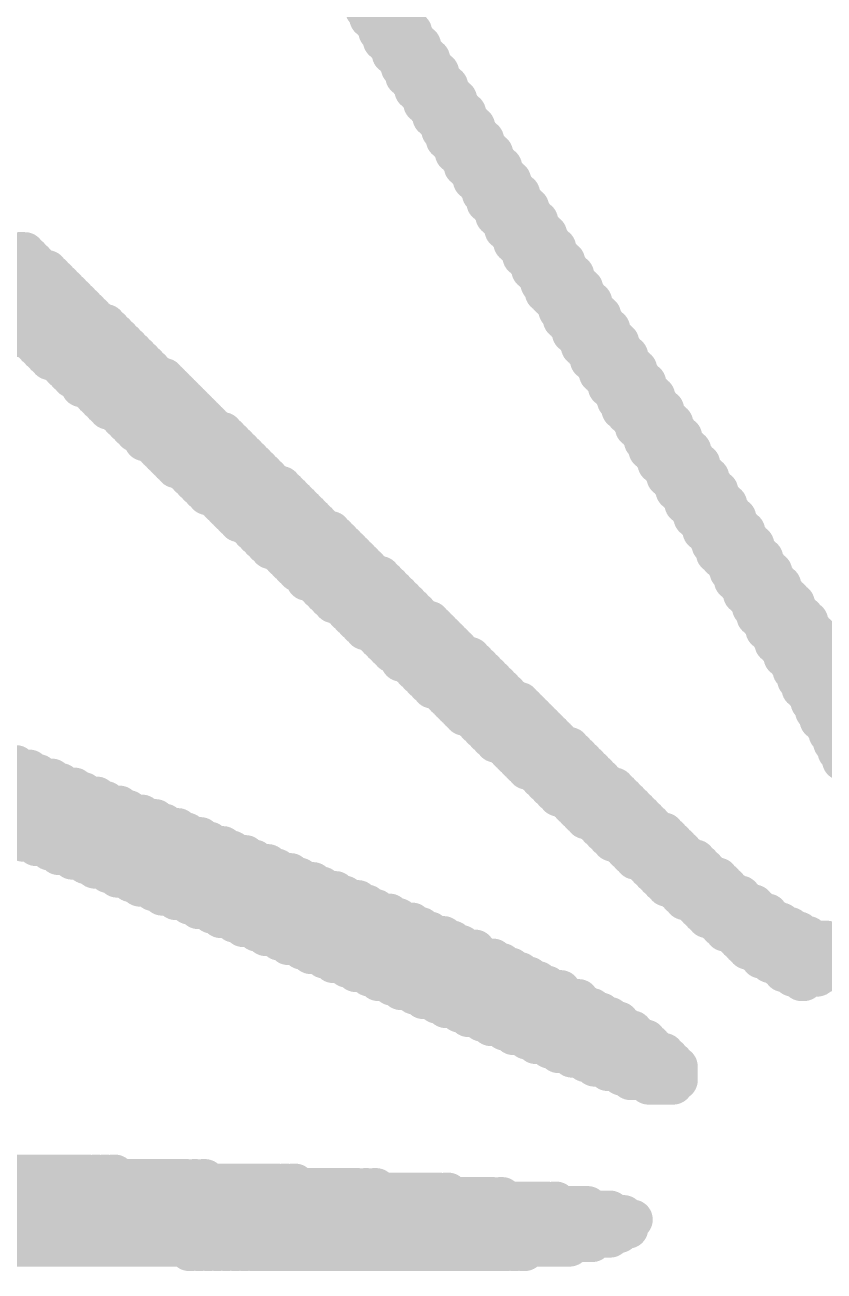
# Model space of a CAD drawing. Extents: x -305 to 3505, y -905 to 3905.
# Drawn here: x 2381.4 to 2421.4, y 2533.3 to 2595.6 of the extents above; entities that cross this region are included whole.
import ezdxf

# ---------------------------------------------------------------- set-up
doc = ezdxf.new("R2010")
doc.units = 0
doc.layers.add('2D_LINE_26', color=1, linetype='CONTINUOUS')

# ---------------------------------------------------------------- blocks, each defined once
blk = doc.blocks.new('SMOOTH_2')
at = {"const_width": 1}
blk.add_lwpolyline([(-0.5, 0, 1), (0.5, 0, 1)], format="xyb", close=True, dxfattribs=at)
blk = doc.blocks.new('DRAWING_23')
at = {"layer": '2D_LINE_26', "const_width": 2}
for points in [[(41.4, 264.375), (43.088, 264.375)], [(41.625, 264.15), (43.088, 264.15)], [(41.625, 263.925), (43.312, 263.925)], [(41.85, 263.7), (43.312, 263.7)], [(42.075, 263.475), (43.538, 263.475)], [(42.075, 263.25), (43.762, 263.25)], [(42.3, 263.025), (43.762, 263.025)], [(42.3, 262.8), (43.988, 262.8)], [(42.525, 262.575), (44.212, 262.575)], [(42.75, 262.35), (44.212, 262.35)], [(42.75, 262.125), (44.438, 262.125)], [(42.975, 261.9), (44.662, 261.9)], [(43.2, 261.675), (44.662, 261.675)], [(43.2, 261.45), (44.888, 261.45)], [(43.425, 261.225), (45.112, 261.225)], [(43.425, 261), (45.112, 261)], [(43.65, 260.775), (45.338, 260.775)], [(43.875, 260.55), (45.562, 260.55)], [(43.875, 260.325), (45.562, 260.325)], [(44.1, 260.1), (45.788, 260.1)], [(44.325, 259.875), (46.012, 259.875)], [(44.325, 259.65), (46.012, 259.65)], [(44.55, 259.425), (46.238, 259.425)], [(44.775, 259.2), (46.462, 259.2)], [(44.775, 258.975), (46.462, 258.975)], [(45, 258.75), (46.688, 258.75)], [(45.225, 258.525), (46.912, 258.525)], [(45.225, 258.3), (46.912, 258.3)], [(45.45, 258.075), (47.138, 258.075)], [(45.45, 257.85), (47.362, 257.85)], [(45.675, 257.625), (47.362, 257.625)], [(45.9, 257.4), (47.588, 257.4)], [(45.9, 257.175), (47.812, 257.175)], [(46.125, 256.95), (47.812, 256.95)], [(46.35, 256.725), (48.038, 256.725)], [(46.35, 256.5), (48.262, 256.5)], [(46.575, 256.275), (48.262, 256.275)], [(46.8, 256.05), (48.488, 256.05)], [(46.8, 255.825), (48.712, 255.825)], [(47.025, 255.6), (48.712, 255.6)], [(47.25, 255.375), (48.938, 255.375)], [(47.25, 255.15), (49.162, 255.15)], [(47.475, 254.925), (49.162, 254.925)], [(47.475, 254.7), (49.388, 254.7)], [(47.7, 254.475), (49.612, 254.475)], [(47.925, 254.25), (49.612, 254.25)], [(47.925, 254.025), (49.838, 254.025)], [(48.15, 253.8), (50.062, 253.8)], [(48.375, 253.575), (50.062, 253.575)], [(48.375, 253.35), (50.288, 253.35)], [(48.6, 253.125), (50.512, 253.125)], [(48.825, 252.9), (50.512, 252.9)], [(48.825, 252.675), (50.738, 252.675)], [(23.4, 252), (24.638, 252)], [(24.075, 252.225), (24.412, 252.225)], [(49.05, 252.45), (50.962, 252.45)], [(49.275, 252.225), (50.962, 252.225)], [(49.275, 252), (51.188, 252)], [(22.05, 251.55), (25.088, 251.55)], [(22.725, 251.775), (24.862, 251.775)], [(49.5, 251.775), (51.412, 251.775)], [(49.725, 251.55), (51.412, 251.55)], [(18.45, 250.875), (25.988, 250.875)], [(20.25, 251.1), (25.762, 251.1)], [(21.15, 251.325), (25.538, 251.325)], [(49.725, 251.325), (51.638, 251.325)], [(49.95, 251.1), (51.862, 251.1)], [(50.175, 250.875), (51.862, 250.875)], [(3.825, 250.65), (26.212, 250.65)], [(4.5, 250.425), (26.438, 250.425)], [(21.825, 250.2), (26.662, 250.2)], [(50.175, 250.65), (52.088, 250.65)], [(50.4, 250.425), (52.312, 250.425)], [(50.4, 250.2), (52.312, 250.2)], [(22.05, 249.975), (26.888, 249.975)], [(22.275, 249.75), (27.112, 249.75)], [(22.5, 249.525), (27.338, 249.525)], [(50.625, 249.975), (52.538, 249.975)], [(50.85, 249.75), (52.762, 249.75)], [(51.075, 249.525), (52.762, 249.525)], [(22.725, 249.3), (27.562, 249.3)], [(23.175, 249.075), (27.788, 249.075)], [(51.075, 249.3), (52.988, 249.3)], [(51.3, 249.075), (53.212, 249.075)], [(23.4, 248.85), (28.012, 248.85)], [(23.625, 248.625), (28.462, 248.625)], [(23.85, 248.4), (28.688, 248.4)], [(51.3, 248.85), (53.212, 248.85)], [(51.525, 248.625), (53.438, 248.625)], [(51.75, 248.4), (53.662, 248.4)], [(24.075, 248.175), (28.912, 248.175)], [(24.3, 247.95), (29.138, 247.95)], [(24.75, 247.725), (29.362, 247.725)], [(51.75, 248.175), (53.662, 248.175)], [(51.975, 247.95), (53.888, 247.95)], [(52.2, 247.725), (54.112, 247.725)], [(24.975, 247.5), (29.588, 247.5)], [(25.2, 247.275), (29.812, 247.275)], [(25.425, 247.05), (30.038, 247.05)], [(52.2, 247.5), (54.112, 247.5)], [(52.425, 247.275), (54.338, 247.275)], [(52.65, 247.05), (54.562, 247.05)], [(25.65, 246.825), (30.262, 246.825)], [(26.1, 246.6), (30.488, 246.6)], [(52.65, 246.825), (54.562, 246.825)], [(52.875, 246.6), (54.788, 246.6)], [(26.325, 246.375), (30.712, 246.375)], [(26.55, 246.15), (30.938, 246.15)], [(26.775, 245.925), (31.388, 245.925)], [(53.1, 246.375), (55.012, 246.375)], [(53.1, 246.15), (55.012, 246.15)], [(53.325, 245.925), (55.238, 245.925)], [(27.225, 245.7), (31.612, 245.7)], [(27.225, 245.475), (31.838, 245.475)], [(27.675, 245.25), (32.062, 245.25)], [(53.55, 245.7), (55.462, 245.7)], [(53.55, 245.475), (55.462, 245.475)], [(53.775, 245.25), (55.688, 245.25)], [(27.9, 245.025), (32.288, 245.025)], [(28.125, 244.8), (32.512, 244.8)], [(28.35, 244.575), (32.738, 244.575)], [(54, 245.025), (55.912, 245.025)], [(54, 244.8), (55.912, 244.8)], [(54.225, 244.575), (56.138, 244.575)], [(28.575, 244.35), (32.962, 244.35)], [(29.025, 244.125), (33.188, 244.125)], [(29.25, 243.9), (33.412, 243.9)], [(54.225, 244.35), (56.362, 244.35)], [(54.45, 244.125), (56.362, 244.125)], [(54.675, 243.9), (56.588, 243.9)], [(29.475, 243.675), (33.638, 243.675)], [(29.7, 243.45), (33.862, 243.45)], [(54.9, 243.675), (56.812, 243.675)], [(54.9, 243.45), (56.812, 243.45)], [(29.925, 243.225), (34.312, 243.225)], [(30.375, 243), (34.538, 243)], [(30.375, 242.775), (34.762, 242.775)], [(55.125, 243.225), (57.038, 243.225)], [(55.35, 243), (57.262, 243)], [(55.35, 242.775), (57.262, 242.775)], [(30.825, 242.55), (34.988, 242.55)], [(31.05, 242.325), (35.212, 242.325)], [(31.275, 242.1), (35.438, 242.1)], [(55.575, 242.55), (57.488, 242.55)], [(55.575, 242.325), (57.712, 242.325)], [(55.8, 242.1), (57.712, 242.1)], [(31.5, 241.875), (35.662, 241.875)], [(31.725, 241.65), (35.888, 241.65)], [(31.95, 241.425), (36.112, 241.425)], [(56.025, 241.875), (57.938, 241.875)], [(56.025, 241.65), (58.162, 241.65)], [(56.25, 241.425), (58.162, 241.425)], [(32.4, 241.2), (36.338, 241.2)], [(32.625, 240.975), (36.562, 240.975)], [(56.475, 241.2), (58.388, 241.2)], [(56.475, 240.975), (58.612, 240.975)], [(32.85, 240.75), (36.788, 240.75)], [(33.075, 240.525), (37.238, 240.525)], [(33.3, 240.3), (37.462, 240.3)], [(56.7, 240.75), (58.612, 240.75)], [(56.925, 240.525), (58.838, 240.525)], [(56.925, 240.3), (59.062, 240.3)], [(33.525, 240.075), (37.688, 240.075)], [(33.975, 239.85), (37.912, 239.85)], [(34.2, 239.625), (38.138, 239.625)], [(57.15, 240.075), (59.062, 240.075)], [(57.375, 239.85), (59.288, 239.85)], [(57.375, 239.625), (59.512, 239.625)], [(34.425, 239.4), (38.362, 239.4)], [(34.65, 239.175), (38.588, 239.175)], [(34.875, 238.95), (38.812, 238.95)], [(57.6, 239.4), (59.512, 239.4)], [(57.825, 239.175), (59.738, 239.175)], [(57.825, 238.95), (59.962, 238.95)], [(35.1, 238.725), (39.038, 238.725)], [(35.55, 238.5), (39.262, 238.5)], [(58.05, 238.725), (59.962, 238.725)], [(58.275, 238.5), (60.188, 238.5)], [(35.775, 238.275), (39.712, 238.275)], [(36, 238.05), (39.938, 238.05)], [(36.225, 237.825), (40.162, 237.825)], [(58.275, 238.275), (60.412, 238.275)], [(58.5, 238.05), (60.412, 238.05)], [(58.725, 237.825), (60.638, 237.825)], [(36.45, 237.6), (40.388, 237.6)], [(36.675, 237.375), (40.612, 237.375)], [(37.125, 237.15), (40.838, 237.15)], [(58.725, 237.6), (60.862, 237.6)], [(58.95, 237.375), (60.862, 237.375)], [(58.95, 237.15), (61.088, 237.15)], [(37.35, 236.925), (41.062, 236.925)], [(37.575, 236.7), (41.288, 236.7)], [(37.8, 236.475), (41.512, 236.475)], [(59.175, 236.925), (61.312, 236.925)], [(59.4, 236.7), (61.312, 236.7)], [(59.625, 236.475), (61.538, 236.475)], [(38.025, 236.25), (41.738, 236.25)], [(38.475, 236.025), (42.188, 236.025)], [(38.475, 235.8), (42.412, 235.8)], [(59.625, 236.25), (61.762, 236.25)], [(59.85, 236.025), (61.762, 236.025)], [(59.85, 235.8), (61.988, 235.8)], [(38.925, 235.575), (42.638, 235.575)], [(39.15, 235.35), (42.862, 235.35)], [(60.075, 235.575), (62.212, 235.575)], [(60.3, 235.35), (62.212, 235.35)], [(39.375, 235.125), (43.088, 235.125)], [(39.6, 234.9), (43.312, 234.9)], [(39.825, 234.675), (43.538, 234.675)], [(60.3, 235.125), (62.438, 235.125)], [(60.525, 234.9), (62.662, 234.9)], [(60.75, 234.675), (62.888, 234.675)], [(40.275, 234.45), (43.762, 234.45)], [(40.5, 234.225), (43.988, 234.225)], [(40.725, 234), (44.212, 234)], [(60.75, 234.45), (62.888, 234.45)], [(60.975, 234.225), (63.112, 234.225)], [(60.975, 234), (63.338, 234)], [(40.95, 233.775), (44.662, 233.775)], [(41.175, 233.55), (44.888, 233.55)], [(41.4, 233.325), (45.112, 233.325)], [(61.2, 233.775), (63.562, 233.775)], [(61.425, 233.55), (63.562, 233.55)], [(61.425, 233.325), (63.788, 233.325)], [(41.85, 233.1), (45.338, 233.1)], [(42.075, 232.875), (45.562, 232.875)], [(61.65, 233.1), (64.012, 233.1)], [(61.875, 232.875), (64.238, 232.875)], [(42.3, 232.65), (45.788, 232.65)], [(42.525, 232.425), (46.012, 232.425)], [(42.75, 232.2), (46.238, 232.2)], [(61.875, 232.65), (64.238, 232.65)], [(62.1, 232.425), (64.462, 232.425)], [(62.325, 232.2), (64.688, 232.2)], [(43.2, 231.975), (46.688, 231.975)], [(43.2, 231.75), (46.912, 231.75)], [(43.65, 231.525), (47.138, 231.525)], [(62.325, 231.975), (64.912, 231.975)], [(62.55, 231.75), (64.912, 231.75)], [(62.775, 231.525), (65.138, 231.525)], [(43.875, 231.3), (47.362, 231.3)], [(44.1, 231.075), (47.588, 231.075)], [(44.325, 230.85), (47.812, 230.85)], [(62.775, 231.3), (65.362, 231.3)], [(63, 231.075), (65.588, 231.075)], [(63, 230.85), (65.812, 230.85)], [(44.55, 230.625), (48.038, 230.625)], [(44.775, 230.4), (48.262, 230.4)], [(63.225, 230.625), (65.812, 230.625)], [(63.225, 230.4), (66.038, 230.4)], [(45.225, 230.175), (48.488, 230.175)], [(45.45, 229.95), (48.712, 229.95)], [(45.675, 229.725), (49.162, 229.725)], [(63.45, 230.175), (66.262, 230.175)], [(63.675, 229.95), (66.488, 229.95)], [(63.675, 229.725), (66.712, 229.725)], [(45.9, 229.5), (49.388, 229.5)], [(46.125, 229.275), (49.612, 229.275)], [(46.35, 229.05), (49.838, 229.05)], [(63.9, 229.5), (66.712, 229.5)], [(63.9, 229.275), (66.938, 229.275)], [(64.125, 229.05), (67.162, 229.05)], [(46.8, 228.825), (50.062, 228.825)], [(47.025, 228.6), (50.288, 228.6)], [(47.25, 228.375), (50.512, 228.375)], [(64.125, 228.825), (67.388, 228.825)], [(64.35, 228.6), (67.612, 228.6)], [(64.575, 228.375), (67.838, 228.375)], [(47.475, 228.15), (50.738, 228.15)], [(47.7, 227.925), (50.962, 227.925)], [(47.925, 227.7), (51.188, 227.7)], [(64.575, 228.15), (68.062, 228.15)], [(64.8, 227.925), (68.288, 227.925)], [(64.8, 227.7), (68.288, 227.7)], [(48.375, 227.475), (51.638, 227.475)], [(48.6, 227.25), (51.862, 227.25)], [(65.025, 227.475), (68.512, 227.475)], [(65.025, 227.25), (68.738, 227.25)], [(14.175, 226.575), (23.962, 226.575)], [(48.825, 227.025), (52.088, 227.025)], [(49.05, 226.8), (52.312, 226.8)], [(49.275, 226.575), (52.538, 226.575)], [(65.25, 227.025), (68.962, 227.025)], [(65.25, 226.8), (69.188, 226.8)], [(14.625, 226.35), (24.638, 226.35)], [(15.3, 226.125), (25.088, 226.125)], [(15.975, 225.9), (25.762, 225.9)], [(49.5, 226.35), (52.762, 226.35)], [(49.95, 226.125), (52.988, 226.125)], [(50.175, 225.9), (53.212, 225.9)], [(16.425, 225.675), (26.212, 225.675)], [(17.1, 225.45), (26.888, 225.45)], [(17.775, 225.225), (27.338, 225.225)], [(50.4, 225.675), (53.438, 225.675)], [(50.625, 225.45), (53.888, 225.45)], [(50.85, 225.225), (54.112, 225.225)], [(18.45, 225), (28.012, 225)], [(18.9, 224.775), (28.462, 224.775)], [(51.075, 225), (54.338, 225)], [(51.525, 224.775), (54.562, 224.775)], [(19.575, 224.55), (29.138, 224.55)], [(20.025, 224.325), (29.588, 224.325)], [(20.7, 224.1), (30.262, 224.1)], [(51.75, 224.55), (54.788, 224.55)], [(51.975, 224.325), (55.012, 224.325)], [(52.2, 224.1), (55.238, 224.1)], [(21.375, 223.875), (30.938, 223.875)], [(22.05, 223.65), (31.388, 223.65)], [(22.5, 223.425), (32.062, 223.425)], [(52.425, 223.875), (55.462, 223.875)], [(52.875, 223.65), (55.688, 223.65)], [(53.1, 223.425), (55.912, 223.425)], [(23.175, 223.2), (32.512, 223.2)], [(23.85, 222.975), (33.188, 222.975)], [(24.3, 222.75), (33.638, 222.75)], [(53.325, 223.2), (56.362, 223.2)], [(53.55, 222.975), (56.588, 222.975)], [(53.775, 222.75), (56.812, 222.75)], [(24.975, 222.525), (34.312, 222.525)], [(25.65, 222.3), (34.762, 222.3)], [(54.225, 222.525), (57.038, 222.525)], [(54.45, 222.3), (57.262, 222.3)], [(26.1, 222.075), (35.438, 222.075)], [(26.775, 221.85), (35.888, 221.85)], [(27.45, 221.625), (36.562, 221.625)], [(54.675, 222.075), (57.488, 222.075)], [(54.9, 221.85), (57.938, 221.85)], [(55.35, 221.625), (58.162, 221.625)], [(27.9, 221.4), (37.012, 221.4)], [(28.575, 221.175), (37.688, 221.175)], [(29.025, 220.95), (38.138, 220.95)], [(55.575, 221.4), (58.388, 221.4)], [(55.8, 221.175), (58.612, 221.175)], [(56.025, 220.95), (59.062, 220.95)], [(29.7, 220.725), (38.812, 220.725)], [(30.15, 220.5), (39.262, 220.5)], [(30.825, 220.275), (39.938, 220.275)], [(56.25, 220.725), (59.288, 220.725)], [(56.475, 220.5), (59.512, 220.5)], [(56.925, 220.275), (59.738, 220.275)], [(31.275, 220.05), (40.388, 220.05)], [(31.95, 219.825), (41.062, 219.825)], [(32.625, 219.6), (41.512, 219.6)], [(57.15, 220.05), (60.188, 220.05)], [(57.375, 219.825), (60.412, 219.825)], [(57.825, 219.6), (60.862, 219.6)], [(33.075, 219.375), (41.962, 219.375)], [(33.75, 219.15), (42.638, 219.15)], [(58.05, 219.375), (61.088, 219.375)], [(58.275, 219.15), (61.538, 219.15)], [(34.2, 218.925), (43.088, 218.925)], [(34.875, 218.7), (43.762, 218.7)], [(35.325, 218.475), (44.212, 218.475)], [(58.5, 218.925), (61.762, 218.925)], [(58.95, 218.7), (62.212, 218.7)], [(59.175, 218.475), (62.662, 218.475)], [(36, 218.25), (44.662, 218.25)], [(36.45, 218.025), (45.338, 218.025)], [(37.125, 217.8), (45.788, 217.8)], [(59.4, 218.25), (63.112, 218.25)], [(59.85, 218.025), (63.562, 218.025)], [(60.075, 217.8), (64.462, 217.8)], [(37.575, 217.575), (46.238, 217.575)], [(38.25, 217.35), (46.912, 217.35)], [(38.7, 217.125), (47.138, 217.125)], [(60.3, 217.575), (66.712, 217.575)], [(60.525, 217.35), (66.262, 217.35)], [(60.975, 217.125), (66.038, 217.125)], [(39.375, 216.9), (47.812, 216.9)], [(39.825, 216.675), (48.262, 216.675)], [(61.2, 216.9), (65.588, 216.9)], [(61.65, 216.675), (65.362, 216.675)], [(40.5, 216.45), (48.712, 216.45)], [(40.95, 216.225), (49.162, 216.225)], [(41.625, 216), (49.612, 216)], [(62.1, 216.45), (64.912, 216.45)], [(62.325, 216.225), (64.462, 216.225)], [(62.775, 216), (64.012, 216)], [(42.075, 215.775), (50.062, 215.775)], [(42.75, 215.55), (50.512, 215.55)], [(43.2, 215.325), (51.188, 215.325)], [(63.225, 215.775), (63.338, 215.775)], [(43.875, 215.1), (51.412, 215.1)], [(44.325, 214.875), (52.088, 214.875)], [(45, 214.65), (52.312, 214.65)], [(45.45, 214.425), (52.762, 214.425)], [(46.125, 214.2), (53.212, 214.2)], [(46.575, 213.975), (53.662, 213.975)], [(47.25, 213.75), (54.112, 213.75)], [(47.7, 213.525), (54.338, 213.525)], [(48.375, 213.3), (54.788, 213.3)], [(48.825, 213.075), (55.012, 213.075)], [(49.5, 212.85), (55.462, 212.85)], [(49.95, 212.625), (55.688, 212.625)], [(50.625, 212.4), (55.912, 212.4)], [(51.075, 212.175), (56.362, 212.175)], [(51.75, 211.95), (56.588, 211.95)], [(52.425, 211.725), (56.812, 211.725)], [(52.875, 211.5), (57.038, 211.5)], [(53.55, 211.275), (57.038, 211.275)], [(54.225, 211.05), (57.038, 211.05)], [(54.675, 210.825), (57.038, 210.825)], [(55.575, 210.6), (56.812, 210.6)], [(10.575, 206.1), (27.562, 206.1)], [(27.9, 206.1), (28.012, 206.1)], [(28.35, 206.1), (28.462, 206.1)], [(28.8, 206.1), (28.912, 206.1)], [(9, 205.425), (41.062, 205.425)], [(9.675, 205.65), (37.012, 205.65)], [(10.125, 205.875), (32.512, 205.875)], [(32.85, 205.875), (32.962, 205.875)], [(33.3, 205.875), (33.412, 205.875)], [(37.35, 205.65), (37.462, 205.65)], [(37.8, 205.65), (37.912, 205.65)], [(41.4, 205.425), (41.512, 205.425)], [(41.85, 205.425), (41.962, 205.425)], [(7.65, 204.75), (50.512, 204.75)], [(8.1, 204.975), (47.812, 204.975)], [(8.775, 205.2), (45.112, 205.2)], [(45.45, 205.2), (45.562, 205.2)], [(48.15, 204.975), (48.262, 204.975)], [(50.85, 204.75), (50.962, 204.75)], [(6.3, 204.075), (54.338, 204.075)], [(6.75, 204.3), (53.662, 204.3)], [(7.2, 204.525), (52.538, 204.525)], [(4.95, 203.4), (54.562, 203.4)], [(5.4, 203.625), (54.562, 203.625)], [(5.85, 203.85), (54.788, 203.85)], [(4.05, 202.95), (53.662, 202.95)], [(4.275, 203.175), (54.112, 203.175)], [(3.15, 202.5), (51.638, 202.5)], [(3.375, 202.725), (52.762, 202.725)], [(32.625, 202.275), (32.738, 202.275)], [(33.075, 202.275), (33.188, 202.275)], [(33.525, 202.275), (33.638, 202.275)], [(33.975, 202.275), (34.088, 202.275)], [(34.425, 202.275), (34.538, 202.275)], [(34.875, 202.275), (34.988, 202.275)], [(35.325, 202.275), (35.438, 202.275)], [(35.775, 202.275), (48.488, 202.275)], [(48.825, 202.275), (48.938, 202.275)], [(49.275, 202.275), (49.388, 202.275)]]:
    blk.add_lwpolyline(points, dxfattribs=at)
at = {"layer": '2D_LINE_26'}
for p in [(41.4, 264.375), (41.625, 264.15), (41.625, 263.925), (43.088, 264.375), (43.088, 264.15), (43.312, 263.925), (41.85, 263.7), (42.075, 263.475), (42.075, 263.25), (43.312, 263.7), (43.538, 263.475), (43.762, 263.25), (42.3, 263.025), (42.3, 262.8), (43.762, 263.025), (43.988, 262.8), (42.525, 262.575), (42.75, 262.35), (42.75, 262.125), (44.212, 262.575), (44.212, 262.35), (44.438, 262.125), (42.975, 261.9), (43.2, 261.675), (43.2, 261.45), (44.662, 261.9), (44.662, 261.675), (44.888, 261.45), (43.425, 261.225), (43.425, 261), (43.65, 260.775), (45.112, 261.225), (45.112, 261), (45.338, 260.775), (43.875, 260.55), (43.875, 260.325), (44.1, 260.1), (45.562, 260.55), (45.562, 260.325), (45.788, 260.1), (44.325, 259.875), (44.325, 259.65), (46.012, 259.875), (46.012, 259.65), (44.55, 259.425), (44.775, 259.2), (44.775, 258.975), (46.238, 259.425), (46.462, 259.2), (46.462, 258.975), (45, 258.75), (45.225, 258.525), (45.225, 258.3), (46.688, 258.75), (46.912, 258.525), (46.912, 258.3), (45.45, 258.075), (45.45, 257.85), (45.675, 257.625), (47.138, 258.075), (47.362, 257.85), (47.362, 257.625), (45.9, 257.4), (45.9, 257.175), (47.588, 257.4), (47.812, 257.175), (46.125, 256.95), (46.35, 256.725), (46.35, 256.5), (47.812, 256.95), (48.038, 256.725), (48.262, 256.5), (46.575, 256.275), (46.8, 256.05), (46.8, 255.825), (48.262, 256.275), (48.488, 256.05), (48.712, 255.825), (47.025, 255.6), (47.25, 255.375), (47.25, 255.15), (48.712, 255.6), (48.938, 255.375), (49.162, 255.15), (47.475, 254.925), (47.475, 254.7), (49.162, 254.925), (49.388, 254.7), (47.7, 254.475), (47.925, 254.25), (47.925, 254.025), (49.612, 254.475), (49.612, 254.25), (49.838, 254.025), (48.15, 253.8), (48.375, 253.575), (48.375, 253.35), (50.062, 253.8), (50.062, 253.575), (50.288, 253.35), (48.6, 253.125), (48.825, 252.9), (48.825, 252.675), (50.512, 253.125), (50.512, 252.9), (50.738, 252.675), (24.075, 252.225), (24.412, 252.225), (24.638, 252), (49.05, 252.45), (49.275, 252.225), (49.275, 252), (50.962, 252.45), (50.962, 252.225), (51.188, 252), (24.862, 251.775), (25.088, 251.55), (49.5, 251.775), (49.725, 251.55), (51.412, 251.775), (51.412, 251.55), (25.538, 251.325), (25.762, 251.1), (25.988, 250.875), (49.725, 251.325), (49.95, 251.1), (50.175, 250.875), (51.638, 251.325), (51.862, 251.1), (51.862, 250.875), (26.212, 250.65), (26.438, 250.425), (26.662, 250.2), (50.175, 250.65), (50.4, 250.425), (50.4, 250.2), (52.088, 250.65), (52.312, 250.425), (52.312, 250.2), (26.888, 249.975), (27.112, 249.75), (27.338, 249.525), (50.625, 249.975), (50.85, 249.75), (51.075, 249.525), (52.538, 249.975), (52.762, 249.75), (52.762, 249.525), (27.562, 249.3), (27.788, 249.075), (51.075, 249.3), (51.3, 249.075), (52.988, 249.3), (53.212, 249.075), (23.625, 248.625), (23.85, 248.4), (28.012, 248.85), (28.462, 248.625), (28.688, 248.4), (51.3, 248.85), (51.525, 248.625), (51.75, 248.4), (53.212, 248.85), (53.438, 248.625), (53.662, 248.4), (24.075, 248.175), (24.3, 247.95), (24.75, 247.725), (28.912, 248.175), (29.138, 247.95), (29.362, 247.725), (51.75, 248.175), (51.975, 247.95), (52.2, 247.725), (53.662, 248.175), (53.888, 247.95), (54.112, 247.725), (24.975, 247.5), (25.2, 247.275), (25.425, 247.05), (29.588, 247.5), (29.812, 247.275), (30.038, 247.05), (52.2, 247.5), (52.425, 247.275), (52.65, 247.05), (54.112, 247.5), (54.338, 247.275), (54.562, 247.05), (25.65, 246.825), (26.1, 246.6), (30.262, 246.825), (30.488, 246.6), (52.65, 246.825), (52.875, 246.6), (54.562, 246.825), (54.788, 246.6), (26.325, 246.375), (26.55, 246.15), (26.775, 245.925), (30.712, 246.375), (30.938, 246.15), (31.388, 245.925), (53.1, 246.375), (53.1, 246.15), (53.325, 245.925), (55.012, 246.375), (55.012, 246.15), (55.238, 245.925), (27.225, 245.7), (27.225, 245.475), (27.675, 245.25), (31.612, 245.7), (31.838, 245.475), (32.062, 245.25), (53.55, 245.7), (53.55, 245.475), (53.775, 245.25), (55.462, 245.7), (55.462, 245.475), (55.688, 245.25), (27.9, 245.025), (28.125, 244.8), (28.35, 244.575), (32.288, 245.025), (32.512, 244.8), (32.738, 244.575), (54, 245.025), (54, 244.8), (54.225, 244.575), (55.912, 245.025), (55.912, 244.8), (56.138, 244.575), (28.575, 244.35), (29.025, 244.125), (29.25, 243.9), (32.962, 244.35), (33.188, 244.125), (33.412, 243.9), (54.225, 244.35), (54.45, 244.125), (54.675, 243.9), (56.362, 244.35), (56.362, 244.125), (56.588, 243.9), (29.475, 243.675), (29.7, 243.45), (33.638, 243.675), (33.862, 243.45), (54.9, 243.675), (54.9, 243.45), (56.812, 243.675), (56.812, 243.45), (29.925, 243.225), (30.375, 243), (30.375, 242.775), (34.312, 243.225), (34.538, 243), (34.762, 242.775), (55.125, 243.225), (55.35, 243), (55.35, 242.775), (57.038, 243.225), (57.262, 243), (57.262, 242.775), (30.825, 242.55), (31.05, 242.325), (31.275, 242.1), (34.988, 242.55), (35.212, 242.325), (35.438, 242.1), (55.575, 242.55), (55.575, 242.325), (55.8, 242.1), (57.488, 242.55), (57.712, 242.325), (57.712, 242.1), (31.5, 241.875), (31.725, 241.65), (31.95, 241.425), (35.662, 241.875), (35.888, 241.65), (36.112, 241.425), (56.025, 241.875), (56.025, 241.65), (56.25, 241.425), (57.938, 241.875), (58.162, 241.65), (58.162, 241.425), (32.4, 241.2), (32.625, 240.975), (36.338, 241.2), (36.562, 240.975), (56.475, 241.2), (56.475, 240.975), (58.388, 241.2), (58.612, 240.975), (32.85, 240.75), (33.075, 240.525), (33.3, 240.3), (36.788, 240.75), (37.238, 240.525), (37.462, 240.3), (56.7, 240.75), (56.925, 240.525), (56.925, 240.3), (58.612, 240.75), (58.838, 240.525), (59.062, 240.3), (33.525, 240.075), (33.975, 239.85), (34.2, 239.625), (37.688, 240.075), (37.912, 239.85), (38.138, 239.625), (57.15, 240.075), (57.375, 239.85), (57.375, 239.625), (59.062, 240.075), (59.288, 239.85), (59.512, 239.625), (34.425, 239.4), (34.65, 239.175), (34.875, 238.95), (38.362, 239.4), (38.588, 239.175), (38.812, 238.95), (57.6, 239.4), (57.825, 239.175), (57.825, 238.95), (59.512, 239.4), (59.738, 239.175), (59.962, 238.95), (35.1, 238.725), (35.55, 238.5), (39.038, 238.725), (39.262, 238.5), (58.05, 238.725), (58.275, 238.5), (59.962, 238.725), (60.188, 238.5), (35.775, 238.275), (36, 238.05), (36.225, 237.825), (39.712, 238.275), (39.938, 238.05), (40.162, 237.825), (58.275, 238.275), (58.5, 238.05), (58.725, 237.825), (60.412, 238.275), (60.412, 238.05), (60.638, 237.825), (36.45, 237.6), (36.675, 237.375), (37.125, 237.15), (40.388, 237.6), (40.612, 237.375), (40.838, 237.15), (58.725, 237.6), (58.95, 237.375), (58.95, 237.15), (60.862, 237.6), (60.862, 237.375), (61.088, 237.15), (37.35, 236.925), (37.575, 236.7), (37.8, 236.475), (41.062, 236.925), (41.288, 236.7), (41.512, 236.475), (59.175, 236.925), (59.4, 236.7), (59.625, 236.475), (61.312, 236.925), (61.312, 236.7), (61.538, 236.475), (38.025, 236.25), (38.475, 236.025), (38.475, 235.8), (41.738, 236.25), (42.188, 236.025), (42.412, 235.8), (59.625, 236.25), (59.85, 236.025), (59.85, 235.8), (61.762, 236.25), (61.762, 236.025), (61.988, 235.8), (38.925, 235.575), (39.15, 235.35), (42.638, 235.575), (42.862, 235.35), (60.075, 235.575), (60.3, 235.35), (62.212, 235.575), (62.212, 235.35), (39.375, 235.125), (39.6, 234.9), (39.825, 234.675), (43.088, 235.125), (43.312, 234.9), (43.538, 234.675), (60.3, 235.125), (60.525, 234.9), (60.75, 234.675), (62.438, 235.125), (62.662, 234.9), (62.888, 234.675), (40.275, 234.45), (40.5, 234.225), (40.725, 234), (43.762, 234.45), (43.988, 234.225), (44.212, 234), (60.75, 234.45), (60.975, 234.225), (60.975, 234), (62.888, 234.45), (63.112, 234.225), (63.338, 234), (40.95, 233.775), (41.175, 233.55), (41.4, 233.325), (44.662, 233.775), (44.888, 233.55), (45.112, 233.325), (61.2, 233.775), (61.425, 233.55), (61.425, 233.325), (63.562, 233.775), (63.562, 233.55), (63.788, 233.325), (41.85, 233.1), (42.075, 232.875), (45.338, 233.1), (45.562, 232.875), (61.65, 233.1), (61.875, 232.875), (64.012, 233.1), (64.238, 232.875), (42.3, 232.65), (42.525, 232.425), (42.75, 232.2), (45.788, 232.65), (46.012, 232.425), (46.238, 232.2), (61.875, 232.65), (62.1, 232.425), (62.325, 232.2), (64.238, 232.65), (64.462, 232.425), (64.688, 232.2), (43.2, 231.975), (43.2, 231.75), (43.65, 231.525), (46.688, 231.975), (46.912, 231.75), (47.138, 231.525), (62.325, 231.975), (62.55, 231.75), (62.775, 231.525), (64.912, 231.975), (64.912, 231.75), (65.138, 231.525), (43.875, 231.3), (44.1, 231.075), (44.325, 230.85), (47.362, 231.3), (47.588, 231.075), (47.812, 230.85), (62.775, 231.3), (63, 231.075), (63, 230.85), (44.55, 230.625), (44.775, 230.4), (48.038, 230.625), (48.262, 230.4), (63.225, 230.625), (63.225, 230.4), (45.225, 230.175), (45.45, 229.95), (45.675, 229.725), (48.488, 230.175), (48.712, 229.95), (49.162, 229.725), (63.45, 230.175), (63.675, 229.95), (63.675, 229.725), (45.9, 229.5), (46.125, 229.275), (46.35, 229.05), (49.388, 229.5), (49.612, 229.275), (49.838, 229.05), (63.9, 229.5), (63.9, 229.275), (64.125, 229.05), (46.8, 228.825), (47.025, 228.6), (47.25, 228.375), (50.062, 228.825), (50.288, 228.6), (50.512, 228.375), (64.125, 228.825), (64.35, 228.6), (64.575, 228.375), (47.475, 228.15), (47.7, 227.925), (47.925, 227.7), (50.738, 228.15), (50.962, 227.925), (51.188, 227.7), (64.575, 228.15), (64.8, 227.925), (64.8, 227.7), (48.375, 227.475), (48.6, 227.25), (51.638, 227.475), (51.862, 227.25), (65.025, 227.475), (65.025, 227.25), (23.962, 226.575), (48.825, 227.025), (49.05, 226.8), (49.275, 226.575), (52.088, 227.025), (52.312, 226.8), (52.538, 226.575), (65.25, 227.025), (65.25, 226.8), (24.638, 226.35), (25.088, 226.125), (25.762, 225.9), (49.5, 226.35), (49.95, 226.125), (50.175, 225.9), (52.762, 226.35), (52.988, 226.125), (53.212, 225.9), (26.212, 225.675), (26.888, 225.45), (27.338, 225.225), (50.4, 225.675), (50.625, 225.45), (50.85, 225.225), (53.438, 225.675), (53.888, 225.45), (54.112, 225.225), (28.012, 225), (28.462, 224.775), (51.075, 225), (51.525, 224.775), (54.338, 225), (54.562, 224.775), (29.138, 224.55), (29.588, 224.325), (30.262, 224.1), (51.75, 224.55), (51.975, 224.325), (52.2, 224.1), (54.788, 224.55), (55.012, 224.325), (55.238, 224.1), (30.938, 223.875), (31.388, 223.65), (32.062, 223.425), (52.425, 223.875), (52.875, 223.65), (53.1, 223.425), (55.462, 223.875), (55.688, 223.65), (55.912, 223.425), (23.85, 222.975), (24.3, 222.75), (32.512, 223.2), (33.188, 222.975), (33.638, 222.75), (53.325, 223.2), (53.55, 222.975), (53.775, 222.75), (56.362, 223.2), (56.588, 222.975), (56.812, 222.75), (24.975, 222.525), (25.65, 222.3), (34.312, 222.525), (34.762, 222.3), (54.225, 222.525), (54.45, 222.3), (57.038, 222.525), (57.262, 222.3), (26.1, 222.075), (26.775, 221.85), (27.45, 221.625), (35.438, 222.075), (35.888, 221.85), (36.562, 221.625), (54.675, 222.075), (54.9, 221.85), (55.35, 221.625), (57.488, 222.075), (57.938, 221.85), (58.162, 221.625), (27.9, 221.4), (28.575, 221.175), (29.025, 220.95), (37.012, 221.4), (37.688, 221.175), (38.138, 220.95), (55.575, 221.4), (55.8, 221.175), (56.025, 220.95), (58.388, 221.4), (58.612, 221.175), (59.062, 220.95), (29.7, 220.725), (30.15, 220.5), (30.825, 220.275), (38.812, 220.725), (39.262, 220.5), (39.938, 220.275), (56.25, 220.725), (56.475, 220.5), (56.925, 220.275), (59.288, 220.725), (59.512, 220.5), (59.738, 220.275), (31.275, 220.05), (31.95, 219.825), (32.625, 219.6), (40.388, 220.05), (41.062, 219.825), (41.512, 219.6), (57.15, 220.05), (57.375, 219.825), (57.825, 219.6), (60.188, 220.05), (60.412, 219.825), (60.862, 219.6), (33.075, 219.375), (33.75, 219.15), (41.962, 219.375), (42.638, 219.15), (58.05, 219.375), (58.275, 219.15), (61.088, 219.375), (61.538, 219.15), (34.2, 218.925), (34.875, 218.7), (35.325, 218.475), (43.088, 218.925), (43.762, 218.7), (44.212, 218.475), (58.5, 218.925), (58.95, 218.7), (59.175, 218.475), (61.762, 218.925), (62.212, 218.7), (62.662, 218.475), (36, 218.25), (36.45, 218.025), (37.125, 217.8), (44.662, 218.25), (45.338, 218.025), (45.788, 217.8), (59.4, 218.25), (59.85, 218.025), (60.075, 217.8), (63.112, 218.25), (63.562, 218.025), (64.462, 217.8), (37.575, 217.575), (38.25, 217.35), (38.7, 217.125), (46.238, 217.575), (46.912, 217.35), (47.138, 217.125), (60.3, 217.575), (60.525, 217.35), (60.975, 217.125), (39.375, 216.9), (39.825, 216.675), (47.812, 216.9), (48.262, 216.675), (61.2, 216.9), (61.65, 216.675), (40.5, 216.45), (40.95, 216.225), (41.625, 216), (48.712, 216.45), (49.162, 216.225), (49.612, 216), (62.1, 216.45), (62.325, 216.225), (62.775, 216), (64.012, 216), (64.462, 216.225), (64.912, 216.45), (42.075, 215.775), (42.75, 215.55), (43.2, 215.325), (50.062, 215.775), (50.512, 215.55), (51.188, 215.325), (63.225, 215.775), (63.338, 215.775), (43.875, 215.1), (44.325, 214.875), (45, 214.65), (51.412, 215.1), (52.088, 214.875), (52.312, 214.65), (45.45, 214.425), (46.125, 214.2), (52.762, 214.425), (53.212, 214.2), (46.575, 213.975), (47.25, 213.75), (47.7, 213.525), (53.662, 213.975), (54.112, 213.75), (54.338, 213.525), (48.375, 213.3), (48.825, 213.075), (49.5, 212.85), (54.788, 213.3), (55.012, 213.075), (55.462, 212.85), (49.95, 212.625), (50.625, 212.4), (51.075, 212.175), (55.688, 212.625), (55.912, 212.4), (56.362, 212.175), (51.75, 211.95), (52.425, 211.725), (52.875, 211.5), (56.588, 211.95), (56.812, 211.725), (57.038, 211.5), (53.55, 211.275), (54.225, 211.05), (57.038, 211.275), (57.038, 211.05), (54.675, 210.825), (55.575, 210.6), (56.812, 210.6), (57.038, 210.825), (27.562, 206.1), (27.9, 206.1), (28.012, 206.1), (28.35, 206.1), (28.462, 206.1), (28.8, 206.1), (28.912, 206.1), (32.512, 205.875), (32.85, 205.875), (32.962, 205.875), (33.3, 205.875), (33.412, 205.875), (37.012, 205.65), (37.35, 205.65), (37.462, 205.65), (37.8, 205.65), (37.912, 205.65), (41.062, 205.425), (41.4, 205.425), (41.512, 205.425), (41.85, 205.425), (41.962, 205.425), (45.112, 205.2), (45.45, 205.2), (45.562, 205.2), (47.812, 204.975), (48.15, 204.975), (48.262, 204.975), (50.512, 204.75), (50.85, 204.75), (50.962, 204.75), (52.538, 204.525), (53.662, 204.3), (54.338, 204.075), (54.562, 203.625), (54.562, 203.4), (54.788, 203.85), (53.662, 202.95), (54.112, 203.175), (32.625, 202.275), (32.738, 202.275), (33.075, 202.275), (33.188, 202.275), (33.525, 202.275), (33.638, 202.275), (33.975, 202.275), (34.088, 202.275), (34.425, 202.275), (34.538, 202.275), (34.875, 202.275), (34.988, 202.275), (35.325, 202.275), (35.438, 202.275), (35.775, 202.275), (48.488, 202.275), (48.825, 202.275), (48.938, 202.275), (49.275, 202.275), (49.388, 202.275), (51.638, 202.5), (52.762, 202.725)]:
    blk.add_blockref('SMOOTH_2', p, dxfattribs=at)

msp = doc.modelspace()

# ---------------------------------------------------------------- block references
msp.add_blockref('DRAWING_23', (2357, 2332))

doc.saveas('drawing.dxf')
